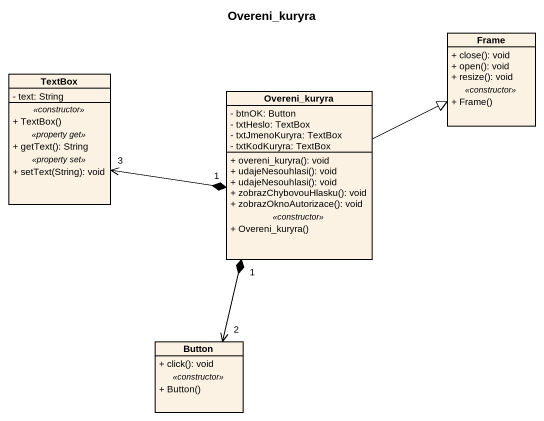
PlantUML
@startuml
title Overeni_kuryra
hide circle
hide empty members
skinparam classAttributeIconSize 0
class "Frame" as Frame_ {
  + close(): void
  + open(): void
  + resize(): void
  .. <<constructor>> ..
  + Frame()
}
class TextBox {
  - text: String
  .. <<constructor>> ..
  + TextBox()
  .. <<property get>> ..
  + getText(): String
  .. <<property set>> ..
  + setText(String): void
}
class Overeni_kuryra {
  - btnOK: Button
  - txtHeslo: TextBox
  - txtJmenoKuryra: TextBox
  - txtKodKuryra: TextBox
  --
  + overeni_kuryra(): void
  + udajeNesouhlasi(): void
  + udajeNesouhlasi(): void
  + zobrazChybovouHlasku(): void
  + zobrazOknoAutorizace(): void
  .. <<constructor>> ..
  + Overeni_kuryra()
}
class Button {
  + click(): void
  .. <<constructor>> ..
  + Button()
}
TextBox "3" <-right-* "1" Overeni_kuryra
Overeni_kuryra -right-|> Frame_
Button "2" <-up-* "1" Overeni_kuryra
@enduml
